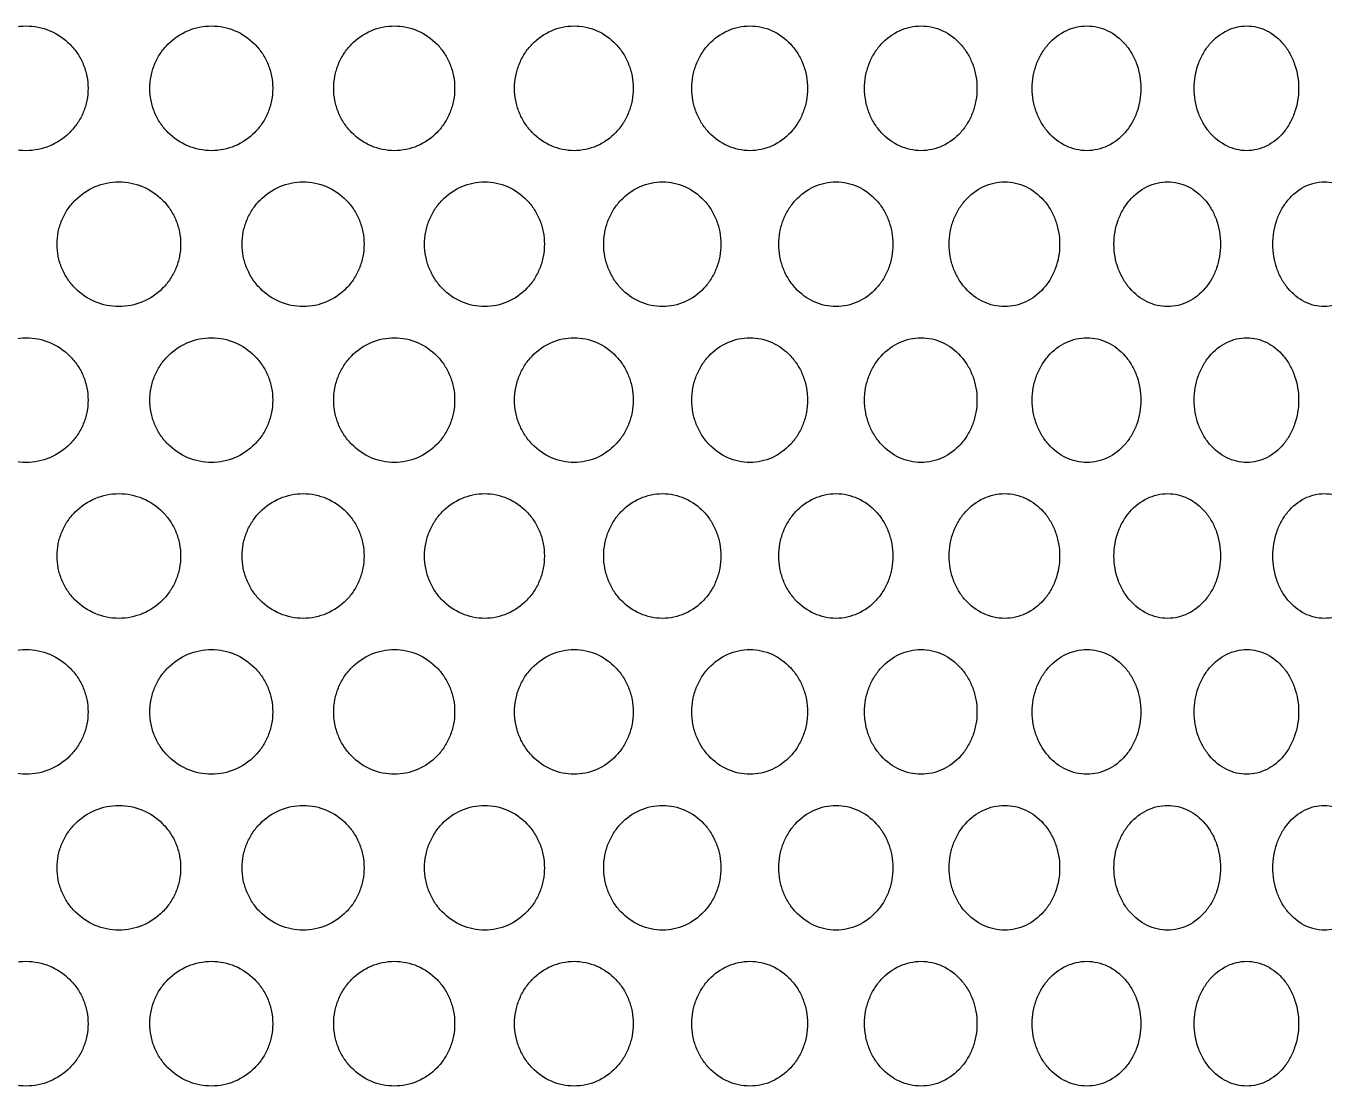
# Model space of a CAD drawing. Header units: millimetres. Extents: x 324 to 7054, y -67 to 2159.
# Drawn here: x 762.4 to 845.6, y 345 to 413 of the extents above; entities that cross this region are included whole.
import ezdxf

# ---------------------------------------------------------------- set-up
doc = ezdxf.new("R2010")
doc.units = ezdxf.units.MM
doc.header["$LTSCALE"] = 153.67
doc.layers.add('02___PRT_ALL_AXES', color=7, linetype='CONTINUOUS')

msp = doc.modelspace()

# ---------------------------------------------------------------- linework, layer by layer
at = {"layer": '02___PRT_ALL_AXES', "linetype": 'Continuous'}
for points in [[(758.38303, 409), (758.38338, 409.26583), (758.4352, 409.78945), (758.66561, 410.54514), (759.03467, 411.23528), (759.69984, 412.04859), (760.80605, 412.7909), (762.37642, 413.10456), (763.94057, 412.79082), (765.04174, 412.05038), (765.70366, 411.2386), (766.07177, 410.54817), (766.30173, 409.79095), (766.35343, 409.2663), (766.35377, 409)], [(770.31878, 409), (770.31912, 409.26583), (770.37043, 409.78945), (770.59853, 410.54514), (770.96387, 411.23528), (771.62221, 412.04859), (772.71677, 412.7909), (774.26981, 413.10456), (775.8158, 412.79082), (776.90361, 412.05038), (777.55733, 411.2386), (777.92081, 410.54817), (778.14787, 409.79095), (778.19892, 409.2663), (778.19925, 409)], [(782.11121, 409), (782.11154, 409.26583), (782.16213, 409.78945), (782.38701, 410.54514), (782.74715, 411.23528), (783.39604, 412.04859), (784.47458, 412.7909), (786.00406, 413.10456), (787.5257, 412.79082), (788.5958, 412.05038), (789.2387, 411.2386), (789.59611, 410.54817), (789.81935, 409.79095), (789.86953, 409.2663), (789.86986, 409)], [(793.7131, 409), (793.71344, 409.26583), (793.7631, 409.78945), (793.98386, 410.54514), (794.33737, 411.23528), (794.97419, 412.04859), (796.0324, 412.7909), (797.53219, 413.10456), (799.0234, 412.79082), (800.07151, 412.05038), (800.70101, 411.2386), (801.05091, 410.54817), (801.26944, 409.79095), (801.31856, 409.2663), (801.31888, 409)], [(805.07803, 409), (805.07836, 409.26583), (805.1269, 409.78945), (805.34266, 410.54514), (805.68811, 411.23528), (806.31034, 412.04859), (807.34396, 412.7909), (808.80807, 413.10456), (810.26288, 412.79082), (811.2848, 412.05038), (811.89838, 411.2386), (812.23938, 410.54817), (812.45232, 409.79095), (812.50018, 409.2663), (812.5005, 409)], [(816.1605, 409), (816.16082, 409.26583), (816.20805, 409.78945), (816.41794, 410.54514), (816.75396, 411.23528), (817.35909, 412.04859), (818.364, 412.7909), (819.78656, 413.10456), (821.19914, 412.79082), (822.19078, 412.05038), (822.78599, 411.2386), (823.11672, 410.54817), (823.32322, 409.79095), (823.36963, 409.2663), (823.36993, 409)], [(826.91615, 409), (826.91646, 409.26583), (826.96218, 409.78945), (827.16536, 410.54514), (827.49061, 411.23528), (828.07622, 412.04859), (829.04839, 412.7909), (830.42372, 413.10456), (831.78841, 412.79082), (832.7458, 412.05038), (833.32025, 411.2386), (833.63939, 410.54817), (833.83863, 409.79095), (833.8834, 409.2663), (833.88369, 409)], [(837.30192, 409), (837.30222, 409.26583), (837.34625, 409.78945), (837.54191, 410.54514), (837.85508, 411.23528), (838.41882, 412.04859), (839.35437, 412.7909), (840.67695, 413.10456), (841.9883, 412.79082), (842.90761, 412.05038), (843.45901, 411.2386), (843.76527, 410.54817), (843.95645, 409.79095), (843.99941, 409.2663), (843.99969, 409)], [(766.35377, 409), (766.35343, 408.73417), (766.30192, 408.21055), (766.07291, 407.45486), (765.70589, 406.76472), (765.04397, 405.95141), (763.9418, 405.2091), (762.37345, 404.89544), (760.80728, 405.20918), (759.70207, 405.94962), (759.03691, 406.7614), (758.66676, 407.45183), (758.4354, 408.20905), (758.38337, 408.7337), (758.38303, 409)], [(778.19925, 409), (778.19891, 408.73417), (778.14806, 408.21055), (777.92194, 407.45486), (777.55953, 406.76472), (776.90581, 405.95141), (775.81702, 405.2091), (774.26687, 404.89544), (772.71799, 405.20918), (771.62442, 405.94962), (770.96608, 406.7614), (770.59967, 407.45183), (770.37062, 408.20905), (770.31912, 408.7337), (770.31878, 409)], [(789.86986, 409), (789.86952, 408.73417), (789.81953, 408.21055), (789.59722, 407.45486), (789.24086, 406.76472), (788.59797, 405.95141), (787.5269, 405.2091), (786.00116, 404.89544), (784.47578, 405.20918), (783.39822, 405.94962), (782.74934, 406.7614), (782.38813, 407.45183), (782.16232, 408.20905), (782.11154, 408.7337), (782.11121, 409)], [(801.31888, 409), (801.31856, 408.73417), (801.26962, 408.21055), (801.052, 407.45486), (800.70313, 406.76472), (800.07363, 405.95141), (799.02458, 405.2091), (797.52935, 404.89544), (796.03357, 405.20918), (794.97634, 405.94962), (794.33951, 406.7614), (793.98496, 407.45183), (793.76329, 408.20905), (793.71343, 408.7337), (793.7131, 409)], [(812.5005, 409), (812.50018, 408.73417), (812.4525, 408.21055), (812.24044, 407.45486), (811.90044, 406.76472), (811.28686, 405.95141), (810.26402, 405.2091), (808.8053, 404.89544), (807.34511, 405.20918), (806.31243, 405.94962), (805.69021, 406.7614), (805.34374, 407.45183), (805.12708, 408.20905), (805.07835, 408.7337), (805.07803, 409)], [(823.36993, 409), (823.36963, 408.73417), (823.32339, 408.21055), (823.11775, 407.45486), (822.78799, 406.76472), (822.19278, 405.95141), (821.20025, 405.2091), (819.78387, 404.89544), (818.36511, 405.20918), (817.36112, 405.94962), (816.756, 406.7614), (816.41898, 407.45183), (816.20822, 408.20905), (816.16081, 408.7337), (816.1605, 409)], [(833.88369, 409), (833.8834, 408.73417), (833.83879, 408.21055), (833.64038, 407.45486), (833.32218, 406.76472), (832.74773, 405.95141), (831.78948, 405.2091), (830.42112, 404.89544), (829.04947, 405.20918), (828.07818, 405.94962), (827.49258, 406.7614), (827.16638, 407.45183), (826.96235, 408.20905), (826.91645, 408.7337), (826.91615, 409)], [(843.99969, 409), (843.9994, 408.73417), (843.9566, 408.21055), (843.76622, 407.45486), (843.46086, 406.76472), (842.90946, 405.95141), (841.98933, 405.2091), (840.67445, 404.89544), (839.3554, 405.20918), (838.42072, 405.94962), (837.85697, 406.7614), (837.54289, 407.45183), (837.34641, 408.20905), (837.30221, 408.7337), (837.30192, 409)], [(764.36585, 399), (764.36619, 399.26583), (764.41779, 399.78945), (764.64715, 400.54514), (765.01453, 401.23528), (765.67662, 402.04859), (766.77756, 402.7909), (768.34005, 403.10456), (769.8959, 402.79082), (770.99093, 402.05038), (771.64908, 401.2386), (772.01506, 400.54817), (772.24369, 399.79095), (772.29508, 399.2663), (772.29542, 399)], [(776.23587, 399), (776.23621, 399.26583), (776.28719, 399.78945), (776.51379, 400.54514), (776.87671, 401.23528), (777.53065, 402.04859), (778.61775, 402.7909), (780.15978, 403.10456), (781.69437, 402.79082), (782.77386, 402.05038), (783.42249, 401.2386), (783.78312, 400.54817), (784.00838, 399.79095), (784.05902, 399.2663), (784.05935, 399)], [(787.93889, 399), (787.93923, 399.26583), (787.98938, 399.78945), (788.21231, 400.54514), (788.56931, 401.23528), (789.21249, 402.04859), (790.2814, 402.7909), (791.79679, 403.10456), (793.30398, 402.79082), (794.36361, 402.05038), (795.00013, 401.2386), (795.35396, 400.54817), (795.57496, 399.79095), (795.62463, 399.2663), (795.62496, 399)], [(799.42806, 399), (799.42839, 399.26583), (799.47752, 399.78945), (799.69588, 400.54514), (800.04554, 401.23528), (800.67538, 402.04859), (801.72182, 402.7909), (803.20451, 403.10456), (804.67826, 402.79082), (805.71379, 402.05038), (806.33564, 401.2386), (806.68127, 400.54817), (806.89711, 399.79095), (806.94562, 399.2663), (806.94594, 399)], [(810.65738, 399), (810.6577, 399.26583), (810.70561, 399.78945), (810.91854, 400.54514), (811.25945, 401.23528), (811.87343, 402.04859), (812.89321, 402.7909), (814.33727, 403.10456), (815.77168, 402.79082), (816.77896, 402.05038), (817.38366, 401.2386), (817.71969, 400.54817), (817.92952, 399.79095), (817.97668, 399.2663), (817.97699, 399)], [(821.5819, 399), (821.58221, 399.26583), (821.62871, 399.78945), (821.83535, 400.54514), (822.16615, 401.23528), (822.76182, 402.04859), (823.75086, 402.7909), (825.1505, 403.10456), (826.53983, 402.79082), (827.51483, 402.05038), (828.09996, 401.2386), (828.42506, 400.54817), (828.62803, 399.79095), (828.67364, 399.2663), (828.67394, 399)], [(832.15791, 399), (832.15821, 399.26583), (832.2031, 399.78945), (832.40263, 400.54514), (832.72199, 401.23528), (833.29696, 402.04859), (834.2513, 402.7909), (835.60093, 403.10456), (836.93962, 402.79082), (837.87843, 402.05038), (838.44164, 401.2386), (838.7545, 400.54817), (838.94981, 399.79095), (838.99369, 399.2663), (838.99398, 399)], [(842.34305, 399), (842.34334, 399.26583), (842.38646, 399.78945), (842.57807, 400.54514), (842.88472, 401.23528), (843.43668, 402.04859), (844.3525, 402.7909), (845.64671, 403.10456), (846.9294, 402.79082), (847.82828, 402.05038), (848.36732, 401.2386), (848.66669, 400.54817), (848.85354, 399.79095), (848.89552, 399.2663), (848.8958, 399)], [(772.29542, 399), (772.29508, 398.73417), (772.24388, 398.21055), (772.0162, 397.45486), (771.6513, 396.76472), (770.99315, 395.95141), (769.89712, 395.2091), (768.33709, 394.89544), (766.77878, 395.20918), (765.67884, 395.94962), (765.01676, 396.7614), (764.6483, 397.45183), (764.41798, 398.20905), (764.36618, 398.7337), (764.36585, 399)], [(784.05935, 399), (784.05901, 398.73417), (784.00857, 398.21055), (783.78424, 397.45486), (783.42467, 396.76472), (782.77604, 395.95141), (781.69557, 395.2091), (780.15686, 394.89544), (778.61896, 395.20918), (777.53285, 395.94962), (776.87891, 396.7614), (776.51492, 397.45183), (776.28738, 398.20905), (776.23621, 398.7337), (776.23587, 399)], [(795.62496, 399), (795.62463, 398.73417), (795.57514, 398.21055), (795.35506, 397.45486), (795.00227, 396.76472), (794.36575, 395.95141), (793.30516, 395.2091), (791.79392, 394.89544), (790.28258, 395.20918), (789.21465, 395.94962), (788.57148, 396.7614), (788.21342, 397.45183), (787.98957, 398.20905), (787.93922, 398.7337), (787.93889, 399)], [(806.94594, 399), (806.94562, 398.73417), (806.89729, 398.21055), (806.68234, 397.45486), (806.33773, 396.76472), (805.71588, 395.95141), (804.67942, 395.2091), (803.20171, 394.89544), (801.72298, 395.20918), (800.6775, 395.94962), (800.04766, 396.7614), (799.69697, 397.45183), (799.4777, 398.20905), (799.42838, 398.7337), (799.42806, 399)], [(817.97699, 399), (817.97667, 398.73417), (817.92969, 398.21055), (817.72074, 397.45486), (817.38569, 396.76472), (816.781, 395.95141), (815.77281, 395.2091), (814.33454, 394.89544), (812.89434, 395.20918), (811.87549, 395.94962), (811.26151, 396.7614), (810.9196, 397.45183), (810.70578, 398.20905), (810.65769, 398.7337), (810.65738, 399)], [(828.67394, 399), (828.67364, 398.73417), (828.62819, 398.21055), (828.42606, 397.45486), (828.10193, 396.76472), (827.5168, 395.95141), (826.54093, 395.2091), (825.14786, 394.89544), (823.75195, 395.20918), (822.76382, 395.94962), (822.16816, 396.7614), (821.83638, 397.45183), (821.62888, 398.20905), (821.58221, 398.7337), (821.5819, 399)], [(838.99398, 399), (838.99369, 398.73417), (838.94997, 398.21055), (838.75547, 397.45486), (838.44354, 396.76472), (837.88033, 395.95141), (836.94067, 395.2091), (835.59838, 394.89544), (834.25235, 395.20918), (833.29889, 395.94962), (832.72393, 396.7614), (832.40363, 397.45183), (832.20327, 398.20905), (832.1582, 398.7337), (832.15791, 399)], [(848.8958, 399), (848.89552, 398.73417), (848.85369, 398.21055), (848.66761, 397.45486), (848.36913, 396.76472), (847.83009, 395.95141), (846.93041, 395.2091), (845.64427, 394.89544), (844.35351, 395.20918), (843.43854, 395.94962), (842.88658, 396.7614), (842.57902, 397.45183), (842.38662, 398.20905), (842.34333, 398.7337), (842.34305, 399)], [(758.38303, 389), (758.38338, 389.26583), (758.4352, 389.78945), (758.66561, 390.54514), (759.03467, 391.23528), (759.69984, 392.04859), (760.80605, 392.7909), (762.37642, 393.10456), (763.94057, 392.79082), (765.04174, 392.05038), (765.70366, 391.2386), (766.07177, 390.54817), (766.30173, 389.79095), (766.35343, 389.2663), (766.35377, 389)], [(770.31878, 389), (770.31912, 389.26583), (770.37043, 389.78945), (770.59853, 390.54514), (770.96387, 391.23528), (771.62221, 392.04859), (772.71677, 392.7909), (774.26981, 393.10456), (775.8158, 392.79082), (776.90361, 392.05038), (777.55733, 391.2386), (777.92081, 390.54817), (778.14787, 389.79095), (778.19892, 389.2663), (778.19925, 389)], [(782.11121, 389), (782.11154, 389.26583), (782.16213, 389.78945), (782.38701, 390.54514), (782.74715, 391.23528), (783.39604, 392.04859), (784.47458, 392.7909), (786.00406, 393.10456), (787.5257, 392.79082), (788.5958, 392.05038), (789.2387, 391.2386), (789.59611, 390.54817), (789.81935, 389.79095), (789.86953, 389.2663), (789.86986, 389)], [(793.7131, 389), (793.71344, 389.26583), (793.7631, 389.78945), (793.98386, 390.54514), (794.33737, 391.23528), (794.97419, 392.04859), (796.0324, 392.7909), (797.53219, 393.10456), (799.0234, 392.79082), (800.07151, 392.05038), (800.70101, 391.2386), (801.05091, 390.54817), (801.26944, 389.79095), (801.31856, 389.2663), (801.31888, 389)], [(805.07803, 389), (805.07836, 389.26583), (805.1269, 389.78945), (805.34266, 390.54514), (805.68811, 391.23528), (806.31034, 392.04859), (807.34396, 392.7909), (808.80807, 393.10456), (810.26288, 392.79082), (811.2848, 392.05038), (811.89838, 391.2386), (812.23938, 390.54817), (812.45232, 389.79095), (812.50018, 389.2663), (812.5005, 389)], [(816.1605, 389), (816.16082, 389.26583), (816.20805, 389.78945), (816.41794, 390.54514), (816.75396, 391.23528), (817.35909, 392.04859), (818.364, 392.7909), (819.78656, 393.10456), (821.19914, 392.79082), (822.19078, 392.05038), (822.78599, 391.2386), (823.11672, 390.54817), (823.32322, 389.79095), (823.36963, 389.2663), (823.36993, 389)], [(826.91615, 389), (826.91646, 389.26583), (826.96218, 389.78945), (827.16536, 390.54514), (827.49061, 391.23528), (828.07622, 392.04859), (829.04839, 392.7909), (830.42372, 393.10456), (831.78841, 392.79082), (832.7458, 392.05038), (833.32025, 391.2386), (833.63939, 390.54817), (833.83863, 389.79095), (833.8834, 389.2663), (833.88369, 389)], [(837.30192, 389), (837.30222, 389.26583), (837.34625, 389.78945), (837.54191, 390.54514), (837.85508, 391.23528), (838.41882, 392.04859), (839.35437, 392.7909), (840.67695, 393.10456), (841.9883, 392.79082), (842.90761, 392.05038), (843.45901, 391.2386), (843.76527, 390.54817), (843.95645, 389.79095), (843.99941, 389.2663), (843.99969, 389)], [(766.35377, 389), (766.35343, 388.73417), (766.30192, 388.21055), (766.07291, 387.45486), (765.70589, 386.76472), (765.04397, 385.95141), (763.9418, 385.2091), (762.37345, 384.89544), (760.80728, 385.20918), (759.70207, 385.94962), (759.03691, 386.7614), (758.66676, 387.45183), (758.4354, 388.20905), (758.38337, 388.7337), (758.38303, 389)], [(778.19925, 389), (778.19891, 388.73417), (778.14806, 388.21055), (777.92194, 387.45486), (777.55953, 386.76472), (776.90581, 385.95141), (775.81702, 385.2091), (774.26687, 384.89544), (772.71799, 385.20918), (771.62442, 385.94962), (770.96608, 386.7614), (770.59967, 387.45183), (770.37062, 388.20905), (770.31912, 388.7337), (770.31878, 389)], [(789.86986, 389), (789.86952, 388.73417), (789.81953, 388.21055), (789.59722, 387.45486), (789.24086, 386.76472), (788.59797, 385.95141), (787.5269, 385.2091), (786.00116, 384.89544), (784.47578, 385.20918), (783.39822, 385.94962), (782.74934, 386.7614), (782.38813, 387.45183), (782.16232, 388.20905), (782.11154, 388.7337), (782.11121, 389)], [(801.31888, 389), (801.31856, 388.73417), (801.26962, 388.21055), (801.052, 387.45486), (800.70313, 386.76472), (800.07363, 385.95141), (799.02458, 385.2091), (797.52935, 384.89544), (796.03357, 385.20918), (794.97634, 385.94962), (794.33951, 386.7614), (793.98496, 387.45183), (793.76329, 388.20905), (793.71343, 388.7337), (793.7131, 389)], [(812.5005, 389), (812.50018, 388.73417), (812.4525, 388.21055), (812.24044, 387.45486), (811.90044, 386.76472), (811.28686, 385.95141), (810.26402, 385.2091), (808.8053, 384.89544), (807.34511, 385.20918), (806.31243, 385.94962), (805.69021, 386.7614), (805.34374, 387.45183), (805.12708, 388.20905), (805.07835, 388.7337), (805.07803, 389)], [(823.36993, 389), (823.36963, 388.73417), (823.32339, 388.21055), (823.11775, 387.45486), (822.78799, 386.76472), (822.19278, 385.95141), (821.20025, 385.2091), (819.78387, 384.89544), (818.36511, 385.20918), (817.36112, 385.94962), (816.756, 386.7614), (816.41898, 387.45183), (816.20822, 388.20905), (816.16081, 388.7337), (816.1605, 389)], [(833.88369, 389), (833.8834, 388.73417), (833.83879, 388.21055), (833.64038, 387.45486), (833.32218, 386.76472), (832.74773, 385.95141), (831.78948, 385.2091), (830.42112, 384.89544), (829.04947, 385.20918), (828.07818, 385.94962), (827.49258, 386.7614), (827.16638, 387.45183), (826.96235, 388.20905), (826.91645, 388.7337), (826.91615, 389)], [(843.99969, 389), (843.9994, 388.73417), (843.9566, 388.21055), (843.76622, 387.45486), (843.46086, 386.76472), (842.90946, 385.95141), (841.98933, 385.2091), (840.67445, 384.89544), (839.3554, 385.20918), (838.42072, 385.94962), (837.85697, 386.7614), (837.54289, 387.45183), (837.34641, 388.20905), (837.30221, 388.7337), (837.30192, 389)], [(764.36585, 379), (764.36619, 379.26583), (764.41779, 379.78945), (764.64715, 380.54514), (765.01453, 381.23528), (765.67662, 382.04859), (766.77756, 382.7909), (768.34005, 383.10456), (769.8959, 382.79082), (770.99093, 382.05038), (771.64908, 381.2386), (772.01506, 380.54817), (772.24369, 379.79095), (772.29508, 379.2663), (772.29542, 379)], [(776.23587, 379), (776.23621, 379.26583), (776.28719, 379.78945), (776.51379, 380.54514), (776.87671, 381.23528), (777.53065, 382.04859), (778.61775, 382.7909), (780.15978, 383.10456), (781.69437, 382.79082), (782.77386, 382.05038), (783.42249, 381.2386), (783.78312, 380.54817), (784.00838, 379.79095), (784.05902, 379.2663), (784.05935, 379)], [(787.93889, 379), (787.93923, 379.26583), (787.98938, 379.78945), (788.21231, 380.54514), (788.56931, 381.23528), (789.21249, 382.04859), (790.2814, 382.7909), (791.79679, 383.10456), (793.30398, 382.79082), (794.36361, 382.05038), (795.00013, 381.2386), (795.35396, 380.54817), (795.57496, 379.79095), (795.62463, 379.2663), (795.62496, 379)], [(799.42806, 379), (799.42839, 379.26583), (799.47752, 379.78945), (799.69588, 380.54514), (800.04554, 381.23528), (800.67538, 382.04859), (801.72182, 382.7909), (803.20451, 383.10456), (804.67826, 382.79082), (805.71379, 382.05038), (806.33564, 381.2386), (806.68127, 380.54817), (806.89711, 379.79095), (806.94562, 379.2663), (806.94594, 379)], [(810.65738, 379), (810.6577, 379.26583), (810.70561, 379.78945), (810.91854, 380.54514), (811.25945, 381.23528), (811.87343, 382.04859), (812.89321, 382.7909), (814.33727, 383.10456), (815.77168, 382.79082), (816.77896, 382.05038), (817.38366, 381.2386), (817.71969, 380.54817), (817.92952, 379.79095), (817.97668, 379.2663), (817.97699, 379)], [(821.5819, 379), (821.58221, 379.26583), (821.62871, 379.78945), (821.83535, 380.54514), (822.16615, 381.23528), (822.76182, 382.04859), (823.75086, 382.7909), (825.1505, 383.10456), (826.53983, 382.79082), (827.51483, 382.05038), (828.09996, 381.2386), (828.42506, 380.54817), (828.62803, 379.79095), (828.67364, 379.2663), (828.67394, 379)], [(832.15791, 379), (832.15821, 379.26583), (832.2031, 379.78945), (832.40263, 380.54514), (832.72199, 381.23528), (833.29696, 382.04859), (834.2513, 382.7909), (835.60093, 383.10456), (836.93962, 382.79082), (837.87843, 382.05038), (838.44164, 381.2386), (838.7545, 380.54817), (838.94981, 379.79095), (838.99369, 379.2663), (838.99398, 379)], [(842.34305, 379), (842.34334, 379.26583), (842.38646, 379.78945), (842.57807, 380.54514), (842.88472, 381.23528), (843.43668, 382.04859), (844.3525, 382.7909), (845.64671, 383.10456), (846.9294, 382.79082), (847.82828, 382.05038), (848.36732, 381.2386), (848.66669, 380.54817), (848.85354, 379.79095), (848.89552, 379.2663), (848.8958, 379)], [(772.29542, 379), (772.29508, 378.73417), (772.24388, 378.21055), (772.0162, 377.45486), (771.6513, 376.76472), (770.99315, 375.95141), (769.89712, 375.2091), (768.33709, 374.89544), (766.77878, 375.20918), (765.67884, 375.94962), (765.01676, 376.7614), (764.6483, 377.45183), (764.41798, 378.20905), (764.36618, 378.7337), (764.36585, 379)], [(784.05935, 379), (784.05901, 378.73417), (784.00857, 378.21055), (783.78424, 377.45486), (783.42467, 376.76472), (782.77604, 375.95141), (781.69557, 375.2091), (780.15686, 374.89544), (778.61896, 375.20918), (777.53285, 375.94962), (776.87891, 376.7614), (776.51492, 377.45183), (776.28738, 378.20905), (776.23621, 378.7337), (776.23587, 379)], [(795.62496, 379), (795.62463, 378.73417), (795.57514, 378.21055), (795.35506, 377.45486), (795.00227, 376.76472), (794.36575, 375.95141), (793.30516, 375.2091), (791.79392, 374.89544), (790.28258, 375.20918), (789.21465, 375.94962), (788.57148, 376.7614), (788.21342, 377.45183), (787.98957, 378.20905), (787.93922, 378.7337), (787.93889, 379)], [(806.94594, 379), (806.94562, 378.73417), (806.89729, 378.21055), (806.68234, 377.45486), (806.33773, 376.76472), (805.71588, 375.95141), (804.67942, 375.2091), (803.20171, 374.89544), (801.72298, 375.20918), (800.6775, 375.94962), (800.04766, 376.7614), (799.69697, 377.45183), (799.4777, 378.20905), (799.42838, 378.7337), (799.42806, 379)], [(817.97699, 379), (817.97667, 378.73417), (817.92969, 378.21055), (817.72074, 377.45486), (817.38569, 376.76472), (816.781, 375.95141), (815.77281, 375.2091), (814.33454, 374.89544), (812.89434, 375.20918), (811.87549, 375.94962), (811.26151, 376.7614), (810.9196, 377.45183), (810.70578, 378.20905), (810.65769, 378.7337), (810.65738, 379)], [(828.67394, 379), (828.67364, 378.73417), (828.62819, 378.21055), (828.42606, 377.45486), (828.10193, 376.76472), (827.5168, 375.95141), (826.54093, 375.2091), (825.14786, 374.89544), (823.75195, 375.20918), (822.76382, 375.94962), (822.16816, 376.7614), (821.83638, 377.45183), (821.62888, 378.20905), (821.58221, 378.7337), (821.5819, 379)], [(838.99398, 379), (838.99369, 378.73417), (838.94997, 378.21055), (838.75547, 377.45486), (838.44354, 376.76472), (837.88033, 375.95141), (836.94067, 375.2091), (835.59838, 374.89544), (834.25235, 375.20918), (833.29889, 375.94962), (832.72393, 376.7614), (832.40363, 377.45183), (832.20327, 378.20905), (832.1582, 378.7337), (832.15791, 379)], [(848.8958, 379), (848.89552, 378.73417), (848.85369, 378.21055), (848.66761, 377.45486), (848.36913, 376.76472), (847.83009, 375.95141), (846.93041, 375.2091), (845.64427, 374.89544), (844.35351, 375.20918), (843.43854, 375.94962), (842.88658, 376.7614), (842.57902, 377.45183), (842.38662, 378.20905), (842.34333, 378.7337), (842.34305, 379)], [(758.38303, 369), (758.38338, 369.26583), (758.4352, 369.78945), (758.66561, 370.54514), (759.03467, 371.23528), (759.69984, 372.04859), (760.80605, 372.7909), (762.37642, 373.10456), (763.94057, 372.79082), (765.04174, 372.05038), (765.70366, 371.2386), (766.07177, 370.54817), (766.30173, 369.79095), (766.35343, 369.2663), (766.35377, 369)], [(770.31878, 369), (770.31912, 369.26583), (770.37043, 369.78945), (770.59853, 370.54514), (770.96387, 371.23528), (771.62221, 372.04859), (772.71677, 372.7909), (774.26981, 373.10456), (775.8158, 372.79082), (776.90361, 372.05038), (777.55733, 371.2386), (777.92081, 370.54817), (778.14787, 369.79095), (778.19892, 369.2663), (778.19925, 369)], [(782.11121, 369), (782.11154, 369.26583), (782.16213, 369.78945), (782.38701, 370.54514), (782.74715, 371.23528), (783.39604, 372.04859), (784.47458, 372.7909), (786.00406, 373.10456), (787.5257, 372.79082), (788.5958, 372.05038), (789.2387, 371.2386), (789.59611, 370.54817), (789.81935, 369.79095), (789.86953, 369.2663), (789.86986, 369)], [(793.7131, 369), (793.71344, 369.26583), (793.7631, 369.78945), (793.98386, 370.54514), (794.33737, 371.23528), (794.97419, 372.04859), (796.0324, 372.7909), (797.53219, 373.10456), (799.0234, 372.79082), (800.07151, 372.05038), (800.70101, 371.2386), (801.05091, 370.54817), (801.26944, 369.79095), (801.31856, 369.2663), (801.31888, 369)], [(805.07803, 369), (805.07836, 369.26583), (805.1269, 369.78945), (805.34266, 370.54514), (805.68811, 371.23528), (806.31034, 372.04859), (807.34396, 372.7909), (808.80807, 373.10456), (810.26288, 372.79082), (811.2848, 372.05038), (811.89838, 371.2386), (812.23938, 370.54817), (812.45232, 369.79095), (812.50018, 369.2663), (812.5005, 369)], [(816.1605, 369), (816.16082, 369.26583), (816.20805, 369.78945), (816.41794, 370.54514), (816.75396, 371.23528), (817.35909, 372.04859), (818.364, 372.7909), (819.78656, 373.10456), (821.19914, 372.79082), (822.19078, 372.05038), (822.78599, 371.2386), (823.11672, 370.54817), (823.32322, 369.79095), (823.36963, 369.2663), (823.36993, 369)], [(826.91615, 369), (826.91646, 369.26583), (826.96218, 369.78945), (827.16536, 370.54514), (827.49061, 371.23528), (828.07622, 372.04859), (829.04839, 372.7909), (830.42372, 373.10456), (831.78841, 372.79082), (832.7458, 372.05038), (833.32025, 371.2386), (833.63939, 370.54817), (833.83863, 369.79095), (833.8834, 369.2663), (833.88369, 369)], [(837.30192, 369), (837.30222, 369.26583), (837.34625, 369.78945), (837.54191, 370.54514), (837.85508, 371.23528), (838.41882, 372.04859), (839.35437, 372.7909), (840.67695, 373.10456), (841.9883, 372.79082), (842.90761, 372.05038), (843.45901, 371.2386), (843.76527, 370.54817), (843.95645, 369.79095), (843.99941, 369.2663), (843.99969, 369)], [(766.35377, 369), (766.35343, 368.73417), (766.30192, 368.21055), (766.07291, 367.45486), (765.70589, 366.76472), (765.04397, 365.95141), (763.9418, 365.2091), (762.37345, 364.89544), (760.80728, 365.20918), (759.70207, 365.94962), (759.03691, 366.7614), (758.66676, 367.45183), (758.4354, 368.20905), (758.38337, 368.7337), (758.38303, 369)], [(778.19925, 369), (778.19891, 368.73417), (778.14806, 368.21055), (777.92194, 367.45486), (777.55953, 366.76472), (776.90581, 365.95141), (775.81702, 365.2091), (774.26687, 364.89544), (772.71799, 365.20918), (771.62442, 365.94962), (770.96608, 366.7614), (770.59967, 367.45183), (770.37062, 368.20905), (770.31912, 368.7337), (770.31878, 369)], [(789.86986, 369), (789.86952, 368.73417), (789.81953, 368.21055), (789.59722, 367.45486), (789.24086, 366.76472), (788.59797, 365.95141), (787.5269, 365.2091), (786.00116, 364.89544), (784.47578, 365.20918), (783.39822, 365.94962), (782.74934, 366.7614), (782.38813, 367.45183), (782.16232, 368.20905), (782.11154, 368.7337), (782.11121, 369)], [(801.31888, 369), (801.31856, 368.73417), (801.26962, 368.21055), (801.052, 367.45486), (800.70313, 366.76472), (800.07363, 365.95141), (799.02458, 365.2091), (797.52935, 364.89544), (796.03357, 365.20918), (794.97634, 365.94962), (794.33951, 366.7614), (793.98496, 367.45183), (793.76329, 368.20905), (793.71343, 368.7337), (793.7131, 369)], [(812.5005, 369), (812.50018, 368.73417), (812.4525, 368.21055), (812.24044, 367.45486), (811.90044, 366.76472), (811.28686, 365.95141), (810.26402, 365.2091), (808.8053, 364.89544), (807.34511, 365.20918), (806.31243, 365.94962), (805.69021, 366.7614), (805.34374, 367.45183), (805.12708, 368.20905), (805.07835, 368.7337), (805.07803, 369)], [(823.36993, 369), (823.36963, 368.73417), (823.32339, 368.21055), (823.11775, 367.45486), (822.78799, 366.76472), (822.19278, 365.95141), (821.20025, 365.2091), (819.78387, 364.89544), (818.36511, 365.20918), (817.36112, 365.94962), (816.756, 366.7614), (816.41898, 367.45183), (816.20822, 368.20905), (816.16081, 368.7337), (816.1605, 369)], [(833.88369, 369), (833.8834, 368.73417), (833.83879, 368.21055), (833.64038, 367.45486), (833.32218, 366.76472), (832.74773, 365.95141), (831.78948, 365.2091), (830.42112, 364.89544), (829.04947, 365.20918), (828.07818, 365.94962), (827.49258, 366.7614), (827.16638, 367.45183), (826.96235, 368.20905), (826.91645, 368.7337), (826.91615, 369)], [(843.99969, 369), (843.9994, 368.73417), (843.9566, 368.21055), (843.76622, 367.45486), (843.46086, 366.76472), (842.90946, 365.95141), (841.98933, 365.2091), (840.67445, 364.89544), (839.3554, 365.20918), (838.42072, 365.94962), (837.85697, 366.7614), (837.54289, 367.45183), (837.34641, 368.20905), (837.30221, 368.7337), (837.30192, 369)], [(764.36585, 359), (764.36619, 359.26583), (764.41779, 359.78945), (764.64715, 360.54514), (765.01453, 361.23528), (765.67662, 362.04859), (766.77756, 362.7909), (768.34005, 363.10456), (769.8959, 362.79082), (770.99093, 362.05038), (771.64908, 361.2386), (772.01506, 360.54817), (772.24369, 359.79095), (772.29508, 359.2663), (772.29542, 359)], [(776.23587, 359), (776.23621, 359.26583), (776.28719, 359.78945), (776.51379, 360.54514), (776.87671, 361.23528), (777.53065, 362.04859), (778.61775, 362.7909), (780.15978, 363.10456), (781.69437, 362.79082), (782.77386, 362.05038), (783.42249, 361.2386), (783.78312, 360.54817), (784.00838, 359.79095), (784.05902, 359.2663), (784.05935, 359)], [(787.93889, 359), (787.93923, 359.26583), (787.98938, 359.78945), (788.21231, 360.54514), (788.56931, 361.23528), (789.21249, 362.04859), (790.2814, 362.7909), (791.79679, 363.10456), (793.30398, 362.79082), (794.36361, 362.05038), (795.00013, 361.2386), (795.35396, 360.54817), (795.57496, 359.79095), (795.62463, 359.2663), (795.62496, 359)], [(799.42806, 359), (799.42839, 359.26583), (799.47752, 359.78945), (799.69588, 360.54514), (800.04554, 361.23528), (800.67538, 362.04859), (801.72182, 362.7909), (803.20451, 363.10456), (804.67826, 362.79082), (805.71379, 362.05038), (806.33564, 361.2386), (806.68127, 360.54817), (806.89711, 359.79095), (806.94562, 359.2663), (806.94594, 359)], [(810.65738, 359), (810.6577, 359.26583), (810.70561, 359.78945), (810.91854, 360.54514), (811.25945, 361.23528), (811.87343, 362.04859), (812.89321, 362.7909), (814.33727, 363.10456), (815.77168, 362.79082), (816.77896, 362.05038), (817.38366, 361.2386), (817.71969, 360.54817), (817.92952, 359.79095), (817.97668, 359.2663), (817.97699, 359)], [(821.5819, 359), (821.58221, 359.26583), (821.62871, 359.78945), (821.83535, 360.54514), (822.16615, 361.23528), (822.76182, 362.04859), (823.75086, 362.7909), (825.1505, 363.10456), (826.53983, 362.79082), (827.51483, 362.05038), (828.09996, 361.2386), (828.42506, 360.54817), (828.62803, 359.79095), (828.67364, 359.2663), (828.67394, 359)], [(832.15791, 359), (832.15821, 359.26583), (832.2031, 359.78945), (832.40263, 360.54514), (832.72199, 361.23528), (833.29696, 362.04859), (834.2513, 362.7909), (835.60093, 363.10456), (836.93962, 362.79082), (837.87843, 362.05038), (838.44164, 361.2386), (838.7545, 360.54817), (838.94981, 359.79095), (838.99369, 359.2663), (838.99398, 359)], [(842.34305, 359), (842.34334, 359.26583), (842.38646, 359.78945), (842.57807, 360.54514), (842.88472, 361.23528), (843.43668, 362.04859), (844.3525, 362.7909), (845.64671, 363.10456), (846.9294, 362.79082), (847.82828, 362.05038), (848.36732, 361.2386), (848.66669, 360.54817), (848.85354, 359.79095), (848.89552, 359.2663), (848.8958, 359)], [(772.29542, 359), (772.29508, 358.73417), (772.24388, 358.21055), (772.0162, 357.45486), (771.6513, 356.76472), (770.99315, 355.95141), (769.89712, 355.2091), (768.33709, 354.89544), (766.77878, 355.20918), (765.67884, 355.94962), (765.01676, 356.7614), (764.6483, 357.45183), (764.41798, 358.20905), (764.36618, 358.7337), (764.36585, 359)], [(784.05935, 359), (784.05901, 358.73417), (784.00857, 358.21055), (783.78424, 357.45486), (783.42467, 356.76472), (782.77604, 355.95141), (781.69557, 355.2091), (780.15686, 354.89544), (778.61896, 355.20918), (777.53285, 355.94962), (776.87891, 356.7614), (776.51492, 357.45183), (776.28738, 358.20905), (776.23621, 358.7337), (776.23587, 359)], [(795.62496, 359), (795.62463, 358.73417), (795.57514, 358.21055), (795.35506, 357.45486), (795.00227, 356.76472), (794.36575, 355.95141), (793.30516, 355.2091), (791.79392, 354.89544), (790.28258, 355.20918), (789.21465, 355.94962), (788.57148, 356.7614), (788.21342, 357.45183), (787.98957, 358.20905), (787.93922, 358.7337), (787.93889, 359)], [(806.94594, 359), (806.94562, 358.73417), (806.89729, 358.21055), (806.68234, 357.45486), (806.33773, 356.76472), (805.71588, 355.95141), (804.67942, 355.2091), (803.20171, 354.89544), (801.72298, 355.20918), (800.6775, 355.94962), (800.04766, 356.7614), (799.69697, 357.45183), (799.4777, 358.20905), (799.42838, 358.7337), (799.42806, 359)], [(817.97699, 359), (817.97667, 358.73417), (817.92969, 358.21055), (817.72074, 357.45486), (817.38569, 356.76472), (816.781, 355.95141), (815.77281, 355.2091), (814.33454, 354.89544), (812.89434, 355.20918), (811.87549, 355.94962), (811.26151, 356.7614), (810.9196, 357.45183), (810.70578, 358.20905), (810.65769, 358.7337), (810.65738, 359)], [(828.67394, 359), (828.67364, 358.73417), (828.62819, 358.21055), (828.42606, 357.45486), (828.10193, 356.76472), (827.5168, 355.95141), (826.54093, 355.2091), (825.14786, 354.89544), (823.75195, 355.20918), (822.76382, 355.94962), (822.16816, 356.7614), (821.83638, 357.45183), (821.62888, 358.20905), (821.58221, 358.7337), (821.5819, 359)], [(838.99398, 359), (838.99369, 358.73417), (838.94997, 358.21055), (838.75547, 357.45486), (838.44354, 356.76472), (837.88033, 355.95141), (836.94067, 355.2091), (835.59838, 354.89544), (834.25235, 355.20918), (833.29889, 355.94962), (832.72393, 356.7614), (832.40363, 357.45183), (832.20327, 358.20905), (832.1582, 358.7337), (832.15791, 359)], [(848.8958, 359), (848.89552, 358.73417), (848.85369, 358.21055), (848.66761, 357.45486), (848.36913, 356.76472), (847.83009, 355.95141), (846.93041, 355.2091), (845.64427, 354.89544), (844.35351, 355.20918), (843.43854, 355.94962), (842.88658, 356.7614), (842.57902, 357.45183), (842.38662, 358.20905), (842.34333, 358.7337), (842.34305, 359)], [(758.38303, 349), (758.38338, 349.26583), (758.4352, 349.78945), (758.66561, 350.54514), (759.03467, 351.23528), (759.69984, 352.04859), (760.80605, 352.7909), (762.37642, 353.10456), (763.94057, 352.79082), (765.04174, 352.05038), (765.70366, 351.2386), (766.07177, 350.54817), (766.30173, 349.79095), (766.35343, 349.2663), (766.35377, 349)], [(770.31878, 349), (770.31912, 349.26583), (770.37043, 349.78945), (770.59853, 350.54514), (770.96387, 351.23528), (771.62221, 352.04859), (772.71677, 352.7909), (774.26981, 353.10456), (775.8158, 352.79082), (776.90361, 352.05038), (777.55733, 351.2386), (777.92081, 350.54817), (778.14787, 349.79095), (778.19892, 349.2663), (778.19925, 349)], [(782.11121, 349), (782.11154, 349.26583), (782.16213, 349.78945), (782.38701, 350.54514), (782.74715, 351.23528), (783.39604, 352.04859), (784.47458, 352.7909), (786.00406, 353.10456), (787.5257, 352.79082), (788.5958, 352.05038), (789.2387, 351.2386), (789.59611, 350.54817), (789.81935, 349.79095), (789.86953, 349.2663), (789.86986, 349)], [(793.7131, 349), (793.71344, 349.26583), (793.7631, 349.78945), (793.98386, 350.54514), (794.33737, 351.23528), (794.97419, 352.04859), (796.0324, 352.7909), (797.53219, 353.10456), (799.0234, 352.79082), (800.07151, 352.05038), (800.70101, 351.2386), (801.05091, 350.54817), (801.26944, 349.79095), (801.31856, 349.2663), (801.31888, 349)], [(805.07803, 349), (805.07836, 349.26583), (805.1269, 349.78945), (805.34266, 350.54514), (805.68811, 351.23528), (806.31034, 352.04859), (807.34396, 352.7909), (808.80807, 353.10456), (810.26288, 352.79082), (811.2848, 352.05038), (811.89838, 351.2386), (812.23938, 350.54817), (812.45232, 349.79095), (812.50018, 349.2663), (812.5005, 349)], [(816.1605, 349), (816.16082, 349.26583), (816.20805, 349.78945), (816.41794, 350.54514), (816.75396, 351.23528), (817.35909, 352.04859), (818.364, 352.7909), (819.78656, 353.10456), (821.19914, 352.79082), (822.19078, 352.05038), (822.78599, 351.2386), (823.11672, 350.54817), (823.32322, 349.79095), (823.36963, 349.2663), (823.36993, 349)], [(826.91615, 349), (826.91646, 349.26583), (826.96218, 349.78945), (827.16536, 350.54514), (827.49061, 351.23528), (828.07622, 352.04859), (829.04839, 352.7909), (830.42372, 353.10456), (831.78841, 352.79082), (832.7458, 352.05038), (833.32025, 351.2386), (833.63939, 350.54817), (833.83863, 349.79095), (833.8834, 349.2663), (833.88369, 349)], [(837.30192, 349), (837.30222, 349.26583), (837.34625, 349.78945), (837.54191, 350.54514), (837.85508, 351.23528), (838.41882, 352.04859), (839.35437, 352.7909), (840.67695, 353.10456), (841.9883, 352.79082), (842.90761, 352.05038), (843.45901, 351.2386), (843.76527, 350.54817), (843.95645, 349.79095), (843.99941, 349.2663), (843.99969, 349)], [(766.35377, 349), (766.35343, 348.73417), (766.30192, 348.21055), (766.07291, 347.45486), (765.70589, 346.76472), (765.04397, 345.95141), (763.9418, 345.2091), (762.37345, 344.89544), (760.80728, 345.20918), (759.70207, 345.94962), (759.03691, 346.7614), (758.66676, 347.45183), (758.4354, 348.20905), (758.38337, 348.7337), (758.38303, 349)], [(778.19925, 349), (778.19891, 348.73417), (778.14806, 348.21055), (777.92194, 347.45486), (777.55953, 346.76472), (776.90581, 345.95141), (775.81702, 345.2091), (774.26687, 344.89544), (772.71799, 345.20918), (771.62442, 345.94962), (770.96608, 346.7614), (770.59967, 347.45183), (770.37062, 348.20905), (770.31912, 348.7337), (770.31878, 349)], [(789.86986, 349), (789.86952, 348.73417), (789.81953, 348.21055), (789.59722, 347.45486), (789.24086, 346.76472), (788.59797, 345.95141), (787.5269, 345.2091), (786.00116, 344.89544), (784.47578, 345.20918), (783.39822, 345.94962), (782.74934, 346.7614), (782.38813, 347.45183), (782.16232, 348.20905), (782.11154, 348.7337), (782.11121, 349)], [(801.31888, 349), (801.31856, 348.73417), (801.26962, 348.21055), (801.052, 347.45486), (800.70313, 346.76472), (800.07363, 345.95141), (799.02458, 345.2091), (797.52935, 344.89544), (796.03357, 345.20918), (794.97634, 345.94962), (794.33951, 346.7614), (793.98496, 347.45183), (793.76329, 348.20905), (793.71343, 348.7337), (793.7131, 349)], [(812.5005, 349), (812.50018, 348.73417), (812.4525, 348.21055), (812.24044, 347.45486), (811.90044, 346.76472), (811.28686, 345.95141), (810.26402, 345.2091), (808.8053, 344.89544), (807.34511, 345.20918), (806.31243, 345.94962), (805.69021, 346.7614), (805.34374, 347.45183), (805.12708, 348.20905), (805.07835, 348.7337), (805.07803, 349)], [(823.36993, 349), (823.36963, 348.73417), (823.32339, 348.21055), (823.11775, 347.45486), (822.78799, 346.76472), (822.19278, 345.95141), (821.20025, 345.2091), (819.78387, 344.89544), (818.36511, 345.20918), (817.36112, 345.94962), (816.756, 346.7614), (816.41898, 347.45183), (816.20822, 348.20905), (816.16081, 348.7337), (816.1605, 349)], [(833.88369, 349), (833.8834, 348.73417), (833.83879, 348.21055), (833.64038, 347.45486), (833.32218, 346.76472), (832.74773, 345.95141), (831.78948, 345.2091), (830.42112, 344.89544), (829.04947, 345.20918), (828.07818, 345.94962), (827.49258, 346.7614), (827.16638, 347.45183), (826.96235, 348.20905), (826.91645, 348.7337), (826.91615, 349)], [(843.99969, 349), (843.9994, 348.73417), (843.9566, 348.21055), (843.76622, 347.45486), (843.46086, 346.76472), (842.90946, 345.95141), (841.98933, 345.2091), (840.67445, 344.89544), (839.3554, 345.20918), (838.42072, 345.94962), (837.85697, 346.7614), (837.54289, 347.45183), (837.34641, 348.20905), (837.30221, 348.7337), (837.30192, 349)]]:
    msp.add_open_spline(points, degree=3, knots=[0, 0, 0, 0, 0.0625, 0.125, 0.1875, 0.25, 0.375, 0.5, 0.625, 0.75, 0.8125, 0.875, 0.9375, 1, 1, 1, 1], dxfattribs=at)

doc.saveas('drawing.dxf')
